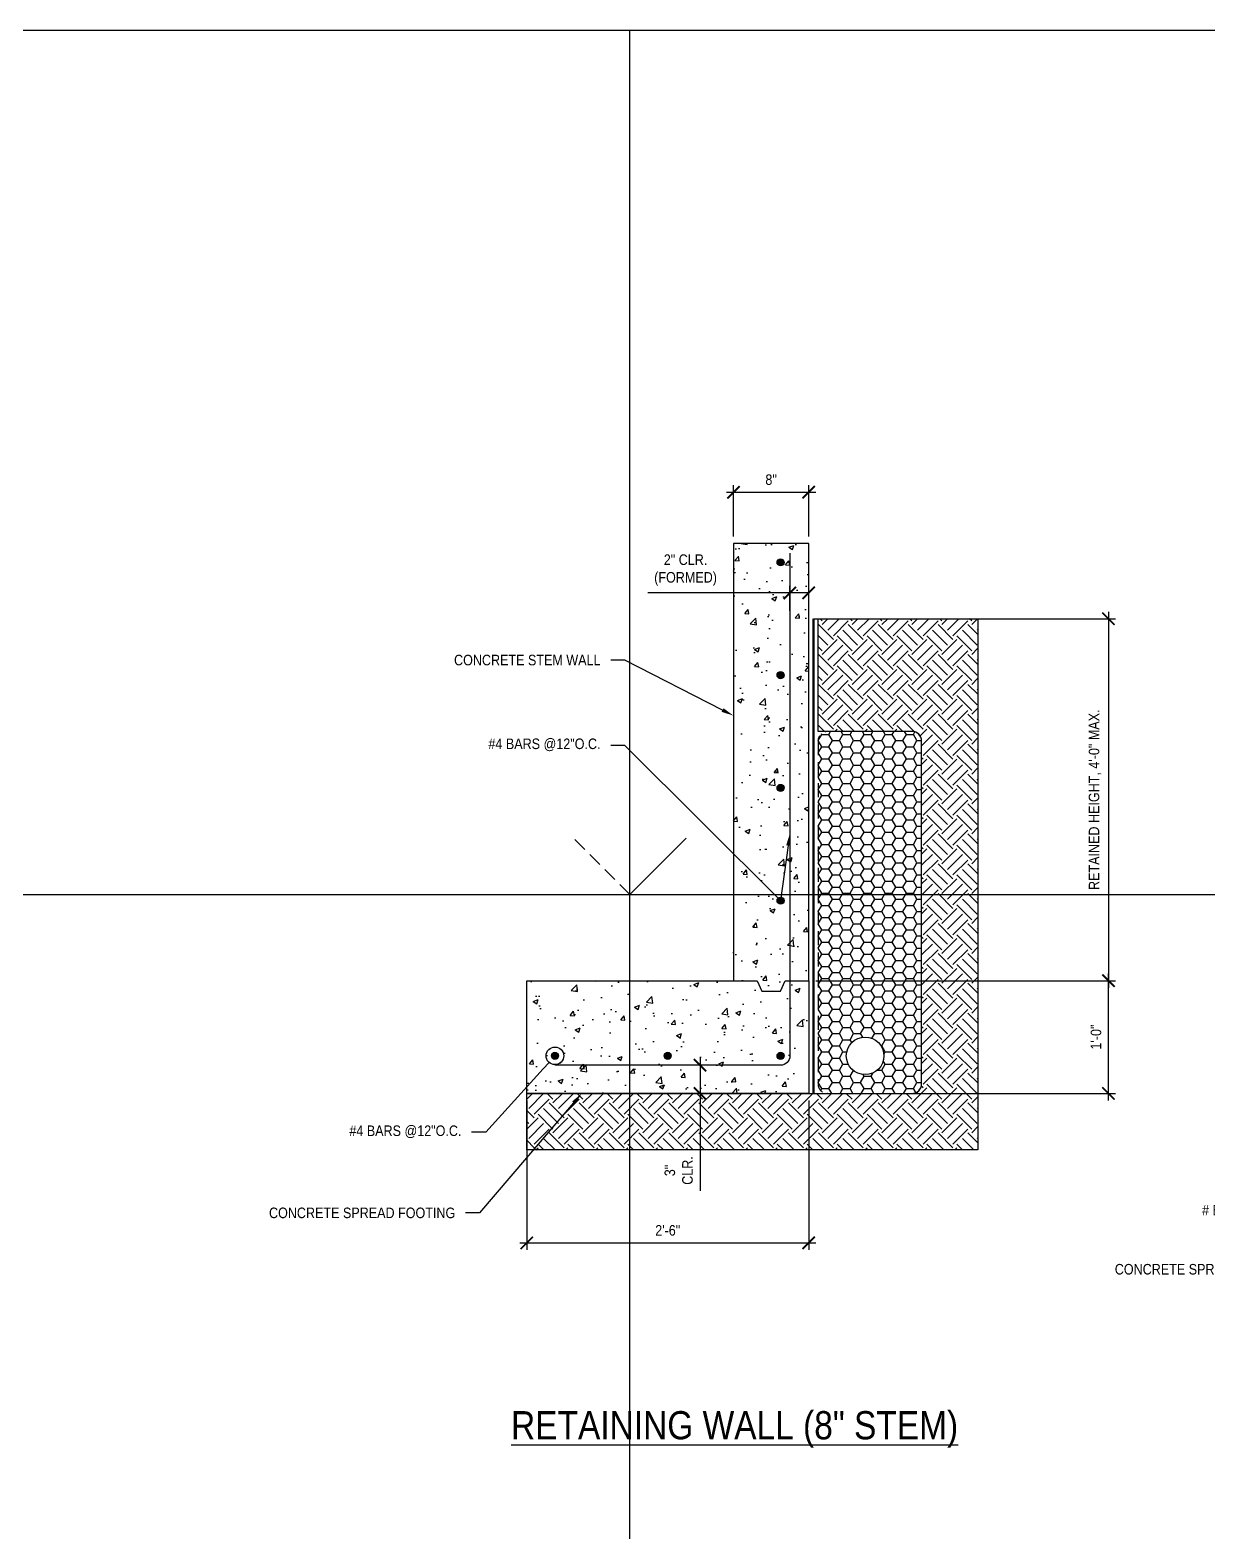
# Model space of a CAD drawing. Header units: inches. Extents: x -2661 to 42767, y -1222 to 9099.
# Drawn here: x 67.5 to 192.8, y 2067.7 to 2227.5 of the extents above; entities that cross this region are included whole.
import ezdxf
from ezdxf import colors
from ezdxf.entities.mleader import LeaderData, LeaderLine
from ezdxf.math import Vec2, Vec3

# ---------------------------------------------------------------- set-up
doc = ezdxf.new("R2010")
doc.units = ezdxf.units.IN
doc.header["$LTSCALE"] = 12
doc.header["$MEASUREMENT"] = 0
doc.header["$PDMODE"] = 3
doc.linetypes.add('HIDDEN', pattern=[0.375, 0.25, -0.125])
doc.linetypes.add('HIDDEN2', pattern=[0.1875, 0.125, -0.0625])
doc.layers.get('0').update_dxf_attribs({"linetype": 'CONTINUOUS'})
doc.layers.get('DefPoints').update_dxf_attribs({"color": 251, "linetype": 'CONTINUOUS'})
for name, color, linetype in [('S-ANNO-DIMS', 2, 'CONTINUOUS'), ('S-ANNO-NOTE', 4, 'CONTINUOUS'), ('S-CONC', 4, 'CONTINUOUS'), ('S-GRADE', 3, 'CONTINUOUS'), ('S-MEMBRANE', 6, 'HIDDEN'), ('S-REBAR', 7, 'CONTINUOUS')]:
    doc.layers.add(name, color=color, linetype=linetype)
doc.layers.add('S-ANNO-GRID-NONPLOT', color=251, linetype='CONTINUOUS', plot=False)
doc.layers.add('S-ANNO-NONPLOT', color=253, linetype='CONTINUOUS', plot=False, transparency=0.5)
doc.layers.add('S-HATCH-SOIL', color=7, linetype='CONTINUOUS', true_color=0x8f8f8f, transparency=0.8)
doc.layers.add('S-HATCH2', color=2, linetype='CONTINUOUS', transparency=0.5)
doc.styles.add('Arial', font='arial.ttf', dxfattribs={"width": 0.85})
doc.dimstyles.new('DIM-12_Se', dxfattribs={"dimscale": 12, "dimtxt": 0.09375, "dimasz": 0.109375, "dimexe": 0.0625, "dimexo": 0.0625, "dimgap": 0.0625, "dimtad": 1, "dimdec": 4, "dimzin": 11, "dimdsep": 46, "dimlunit": 4, "dimtxsty": 'Arial', "dimblk": 'ARCHTICK', "dimcen": 0.125, "dimdle": 0.0625, "dimclrd": 256, "dimclre": 256, "dimclrt": 4, "dimadec": 0, "dimazin": 0, "dimtfac": 0.75, "dimtdec": 4, "dimtmove": 0, "dimatfit": 3, "dimfxl": 1, "dimfrac": 1, "dimtolj": 1, "dimtzin": 0, "dimarcsym": 0})
pattern_1 = [(50, (-2177.8037, 231.647), (5.3794514, -0.470641), [0.5625, -6.1875]), (355, (-2177.8037, 231.647), (-1.040635, 5.641441), [0.45, -4.95]), (100.45144, (-2177.3554, 231.608), (4.338816, 5.1708), [0.478051, -5.258566]), (46.1842, (-2177.804, 233.147), (8.00431, -1.241395), [0.84375, -9.28125]), (96.63564, (-2177.137, 233.044), (7.009965, 7.30589), [0.717078, -7.887853]), (351.18416, (-2177.804, 233.147), (7.009965, 7.30589), [0.675, -7.425]), (21, (-2177.0537, 232.772), (4.476803, -3.019642), [0.5625, -6.1875]), (326, (-2177.0537, 232.772), (1.824865, 5.438625), [0.45, -4.95]), (71.45144, (-2176.6806, 232.5205), (6.301668, 2.418984), [0.478051, -5.258566]), (37.5, (-2177.8037, 231.6472), (0.0911989, 2.4967039), [0, -4.89, 0, -5.025, 0, -4.96875]), (7.5, (-2177.8037, 231.6472), (1.9730215, 2.9580878), [0, -2.865, 0, -4.7775, 0, -1.89375]), (327.5, (-2179.4762, 231.6472), (4.0036683, -0.1691615), [0, -1.875, 0, -5.85, 0, -7.7625]), (317.5, (-2180.2262, 231.6472), (4.3738963, 0.7507874), [0, -2.4375, 0, -3.885, 0, -5.5125])]

# ---------------------------------------------------------------- blocks, each defined once
blk = doc.blocks.new('Se_24x36_STARTERS_GRID')
for p, q in [((-279.63, 276), (-186.42, 276)), ((-186.42, -92), (-186.42, 276)), ((-186.42, 276), (-93.21, 276)), ((-186.42, 184), (-180.42, 190)), ((-279.63, 184), (-186.42, 184)), ((-186.42, 184), (-93.21, 184))]:
    blk.add_line(p, q)
at = {"linetype": 'HIDDEN2'}
blk.add_line((-186.42, 184), (-192.42, 190), dxfattribs=at)
blk = doc.blocks.new('_DotBlank')
at = {"color": 0, "lineweight": -2}
blk.add_line((-0.5, 0), (-1, 0), dxfattribs=at)
blk.add_circle((0, 0), 0.5, dxfattribs=at)
blk = doc.blocks.new('_ARCHTICK')
at = {"color": 0, "linetype": 'ByBlock', "const_width": 0.15}
blk.add_lwpolyline([(-0.5, -0.5), (0.5, 0.5)], dxfattribs=at)
blk = doc.blocks.new('*D2115')
at = {"layer": 'DefPoints', "color": 0, "transparency": 16777216}
for p in [(164.36, 2164.89), (150.36, 2126.37), (182.25, 2126.37)]:
    blk.add_point(p, dxfattribs=at)
at = {"layer": 'S-ANNO-DIMS', "lineweight": -2, "transparency": 16777216}
for p, q in [((165.11, 2164.89), (183, 2164.89)), ((182.25, 2165.64), (182.25, 2125.62)), ((151.11, 2126.37), (183, 2126.37))]:
    blk.add_line(p, q, dxfattribs=at)
at = {"layer": 'S-ANNO-DIMS', "lineweight": -2, "transparency": 16777216, "xscale": 1.3125, "yscale": 1.3125, "zscale": 1.3125}
for p, rotation in [((182.25, 2164.89), 90), ((182.25, 2126.37), 270)]:
    blk.add_blockref('_ARCHTICK', p, dxfattribs=dict(at, rotation=rotation))
at = {"layer": 'S-ANNO-DIMS', "color": 4, "transparency": 16777216, "insert": (180.82, 2145.63), "char_height": 1.125, "attachment_point": 5, "rotation": 90, "style": 'Arial'}
blk.add_mtext('\\A1;RETAINED HEIGHT, 4\'-0" MAX.', dxfattribs=at)
blk = doc.blocks.new('*D2116')
at = {"layer": 'DefPoints', "color": 0, "transparency": 16777216}
for p in [(182.25, 2126.37), (182.25, 2126.37), (150.36, 2114.37)]:
    blk.add_point(p, dxfattribs=at)
at = {"layer": 'S-ANNO-DIMS', "lineweight": -2, "transparency": 16777216}
for p, q in [((182.25, 2113.62), (182.25, 2127.12)), ((151.11, 2114.37), (183, 2114.37))]:
    blk.add_line(p, q, dxfattribs=at)
at = {"layer": 'S-ANNO-DIMS', "lineweight": -2, "transparency": 16777216, "xscale": 1.3125, "yscale": 1.3125, "zscale": 1.3125}
for p, rotation in [((182.25, 2126.37), 90), ((182.25, 2114.37), 270)]:
    blk.add_blockref('_ARCHTICK', p, dxfattribs=dict(at, rotation=rotation))
at = {"layer": 'S-ANNO-DIMS', "color": 4, "transparency": 16777216, "insert": (180.93, 2120.37), "char_height": 1.125, "attachment_point": 5, "rotation": 90, "style": 'Arial'}
blk.add_mtext('\\A1;1\'-0"', dxfattribs=at)
blk = doc.blocks.new('*D2117')
at = {"layer": 'DefPoints', "color": 0, "transparency": 16777216}
for p in [(120.36, 2114.37), (150.36, 2114.37), (150.36, 2098.46)]:
    blk.add_point(p, dxfattribs=at)
at = {"layer": 'S-ANNO-DIMS', "lineweight": -2, "transparency": 16777216}
for p, q in [((120.36, 2113.62), (120.36, 2097.71)), ((150.36, 2113.62), (150.36, 2097.71)), ((119.61, 2098.46), (151.11, 2098.46))]:
    blk.add_line(p, q, dxfattribs=at)
at = {"layer": 'S-ANNO-DIMS', "lineweight": -2, "transparency": 16777216, "xscale": 1.3125, "yscale": 1.3125, "zscale": 1.3125, "rotation": 180}
blk.add_blockref('_ARCHTICK', (120.36, 2098.46), dxfattribs=at)
at = {"layer": 'S-ANNO-DIMS', "lineweight": -2, "transparency": 16777216, "xscale": 1.3125, "yscale": 1.3125, "zscale": 1.3125}
blk.add_blockref('_ARCHTICK', (150.36, 2098.46), dxfattribs=at)
at = {"layer": 'S-ANNO-DIMS', "color": 4, "transparency": 16777216, "insert": (135.36, 2099.79), "char_height": 1.125, "attachment_point": 5, "style": 'Arial'}
blk.add_mtext('\\A1;2\'-6"', dxfattribs=at)
blk = doc.blocks.new('*D2118')
at = {"layer": 'DefPoints', "color": 0, "transparency": 16777216}
for p in [(150.36, 2167.64), (148.36, 2164.99), (150.36, 2164.99)]:
    blk.add_point(p, dxfattribs=at)
at = {"layer": 'S-ANNO-DIMS', "lineweight": -2, "transparency": 16777216}
for p, q in [((148.36, 2167.64), (133.23, 2167.64)), ((150.36, 2167.64), (147.61, 2167.64)), ((148.36, 2165.74), (148.36, 2168.39)), ((150.36, 2165.74), (150.36, 2168.39))]:
    blk.add_line(p, q, dxfattribs=at)
at = {"layer": 'S-ANNO-DIMS', "lineweight": -2, "transparency": 16777216, "xscale": 1.3125, "yscale": 1.3125, "zscale": 1.3125, "rotation": 180}
blk.add_blockref('_ARCHTICK', (148.36, 2167.64), dxfattribs=at)
at = {"layer": 'S-ANNO-DIMS', "lineweight": -2, "transparency": 16777216, "xscale": 1.3125, "yscale": 1.3125, "zscale": 1.3125}
blk.add_blockref('_ARCHTICK', (150.36, 2167.64), dxfattribs=at)
at = {"layer": 'S-ANNO-DIMS', "color": 4, "transparency": 16777216, "insert": (137.26, 2170.07), "char_height": 1.125, "attachment_point": 5, "style": 'Arial'}
blk.add_mtext('\\A1;2" CLR.\\P(FORMED)', dxfattribs=at)
blk = doc.blocks.new('*D2119')
at = {"layer": 'DefPoints', "color": 0, "transparency": 16777216}
for p in [(140.22, 2117.37), (138.8, 2114.37), (140.22, 2114.37)]:
    blk.add_point(p, dxfattribs=at)
at = {"layer": 'S-ANNO-DIMS', "lineweight": -2, "transparency": 16777216}
for p, q in [((138.8, 2118.12), (138.8, 2114.37)), ((139.47, 2117.37), (138.05, 2117.37)), ((139.47, 2114.37), (138.05, 2114.37)), ((138.8, 2114.37), (138.8, 2103.99))]:
    blk.add_line(p, q, dxfattribs=at)
at = {"layer": 'S-ANNO-DIMS', "lineweight": -2, "transparency": 16777216, "xscale": 1.3125, "yscale": 1.3125, "zscale": 1.3125}
for p, rotation in [((138.8, 2117.37), 90), ((138.8, 2114.37), 270)]:
    blk.add_blockref('_ARCHTICK', p, dxfattribs=dict(at, rotation=rotation))
at = {"layer": 'S-ANNO-DIMS', "color": 4, "transparency": 16777216, "insert": (136.53, 2106.17), "char_height": 1.125, "attachment_point": 5, "rotation": 90, "style": 'Arial'}
blk.add_mtext('\\A1;3"\\PCLR.', dxfattribs=at)
blk = doc.blocks.new('*D2120')
at = {"layer": 'DefPoints', "color": 0, "transparency": 16777216}
for p in [(150.36, 2178.36), (142.36, 2172.89), (150.36, 2172.89)]:
    blk.add_point(p, dxfattribs=at)
at = {"layer": 'S-ANNO-DIMS', "lineweight": -2, "transparency": 16777216}
for p, q in [((142.36, 2173.64), (142.36, 2179.11)), ((150.36, 2173.64), (150.36, 2179.11)), ((141.61, 2178.36), (151.11, 2178.36))]:
    blk.add_line(p, q, dxfattribs=at)
at = {"layer": 'S-ANNO-DIMS', "lineweight": -2, "transparency": 16777216, "xscale": 1.3125, "yscale": 1.3125, "zscale": 1.3125, "rotation": 180}
blk.add_blockref('_ARCHTICK', (142.36, 2178.36), dxfattribs=at)
at = {"layer": 'S-ANNO-DIMS', "lineweight": -2, "transparency": 16777216, "xscale": 1.3125, "yscale": 1.3125, "zscale": 1.3125}
blk.add_blockref('_ARCHTICK', (150.36, 2178.36), dxfattribs=at)
at = {"layer": 'S-ANNO-DIMS', "color": 4, "transparency": 16777216, "insert": (146.36, 2179.69), "char_height": 1.125, "attachment_point": 5, "style": 'Arial'}
blk.add_mtext('\\A1;8"', dxfattribs=at)
blk = doc.blocks.new('*U521')
h = blk.add_hatch(color=256)
h.dxf.hatch_style = 1
h.paths.add_polyline_path([(0.375, 0, 1), (-0.375, 0, 1)])
at = {"color": 0}
blk.add_circle((0, 0), 0.375, dxfattribs=at)
blk = doc.blocks.new('*U2111')
at = {"layer": 'S-REBAR', "linetype": 'ByBlock'}
blk.add_blockref('*U521', (0, 0), dxfattribs=at)
blk = doc.blocks.new('*U2112')
at = {"layer": 'S-REBAR', "color": 0, "linetype": 'ByBlock', "lineweight": -2, "transparency": 16777216}
for p in [(0, 0), (0, -12), (0, -24), (0, -36)]:
    blk.add_blockref('*U2111', p, dxfattribs=at)
blk = doc.blocks.new('*U2113')
at = {"layer": 'S-REBAR', "linetype": 'ByBlock'}
blk.add_blockref('*U521', (0, 0), dxfattribs=at)
blk = doc.blocks.new('*U2114')
at = {"layer": 'S-REBAR', "color": 0, "linetype": 'ByBlock', "lineweight": -2, "transparency": 16777216}
for p in [(-24, 0), (-12, 0), (0, 0)]:
    blk.add_blockref('*U2113', p, dxfattribs=at)

msp = doc.modelspace()

# ---------------------------------------------------------------- hatches: boundary and pattern name
at = {"layer": 'S-HATCH-SOIL'}
h = msp.add_hatch(dxfattribs=at)
h.set_pattern_fill('EARTH', color=256, scale=9, angle=45, style=0)
h.set_pattern_definition([(45, (-1759.3882, -51.5808), (2e-16, 3.1819805), [2.25, -2.25]), (45, (-1759.9848, -50.9842), (2e-16, 3.1819805), [2.25, -2.25]), (45, (-1760.5814, -50.3875), (2e-16, 3.1819805), [2.25, -2.25]), (135, (-1760.5814, -49.9898), (-3.1819805, 7e-16), [2.25, -2.25]), (135, (-1759.9848, -49.3932), (-3.1819805, 7e-16), [2.25, -2.25]), (135, (-1759.3882, -48.7966), (-3.1819805, 7e-16), [2.25, -2.25])])
edge = h.paths.add_edge_path()
edge.add_line((168.36444, 2164.8878), (168.36444, 2108.37208))
edge.add_line((168.36444, 2108.37208), (120.36444, 2108.37208))
edge.add_line((120.36444, 2108.37208), (120.36444, 2114.37208))
edge.add_line((120.36444, 2114.37208), (161.36444, 2114.37208))
edge.add_arc((161.36444, 2115.37208), 1, 270, 360)
edge.add_line((162.36444, 2115.37208), (162.36444, 2151.8878))
edge.add_arc((161.36444, 2151.8878), 1, 0, 90)
edge.add_line((161.36444, 2152.8878), (151.36444, 2152.8878))
edge.add_line((151.36444, 2152.8878), (151.36444, 2164.8878))
edge.add_line((151.36444, 2164.8878), (168.36444, 2164.8878))
h = msp.add_hatch(dxfattribs=at)
h.set_pattern_fill('HONEY', color=256, scale=6, style=0)
h.set_pattern_definition([(0, (-2174.745, 309.2309), (1.125, 0.64951905), [0.75, -1.5]), (120, (-2174.745, 309.2309), (-1.125, 0.64951905), [0.75, -1.5]), (60, (-2174.745, 309.2309), (2e-16, 1.2990381), [-1.5, 0.75])])
h.paths.add_polyline_path([(162.36444, 2151.8878, 0.414213562), (161.36444, 2152.8878), (152.36444, 2152.8878, 0.414213562), (151.36444, 2151.8878), (151.36444, 2115.37208, 0.414213562), (152.36444, 2114.37208), (161.36444, 2114.37208, 0.414213562), (162.36444, 2115.37208)])
h.paths.add_polyline_path([(158.36444, 2118.37208, -1), (154.36444, 2118.37208, -1)], flags=16)
at = {"layer": 'S-HATCH2'}
h = msp.add_hatch(dxfattribs=at)
h.set_pattern_fill('AR-CONC', color=256, scale=0.75, style=0)
h.set_pattern_definition(pattern_1)
h.paths.add_polyline_path([(142.36444, 2172.8878), (142.36444, 2126.37208), (144.86444, 2126.37208), (145.36444, 2125.2665), (147.36444, 2125.2665), (147.86444, 2126.37208), (150.36444, 2126.37208), (150.36444, 2172.8878)])
h = msp.add_hatch(dxfattribs=at)
h.set_pattern_fill('AR-CONC', color=256, scale=0.75, style=0)
h.set_pattern_definition(pattern_1)
h.paths.add_polyline_path([(120.36444, 2126.37208), (144.86444, 2126.37208), (145.36444, 2125.2665), (147.36444, 2125.2665), (147.86444, 2126.37208), (150.36444, 2126.37208), (150.36444, 2114.37208), (120.36444, 2114.37208)])

# ---------------------------------------------------------------- linework, layer by layer
at = {"layer": 'S-ANNO-NONPLOT'}
msp.add_lwpolyline([(168.36444, 2164.8878), (168.36444, 2108.37208), (120.36444, 2108.37208), (120.36444, 2114.37208), (161.36444, 2114.37208, 0.414213562), (162.36444, 2115.37208), (162.36444, 2151.8878, 0.414213562), (161.36444, 2152.8878), (151.36444, 2152.8878), (151.36444, 2164.8878)], format="xyb", close=True, dxfattribs=at)
at = {"layer": 'S-CONC'}
for points in [[(142.36444, 2172.8878), (142.36444, 2126.37208), (144.86444, 2126.37208), (145.36444, 2125.2665), (147.36444, 2125.2665), (147.86444, 2126.37208), (150.36444, 2126.37208), (150.36444, 2172.8878)], [(120.36444, 2126.37208), (144.86444, 2126.37208), (145.36444, 2125.2665), (147.36444, 2125.2665), (147.86444, 2126.37208), (150.36444, 2126.37208), (150.36444, 2114.37208), (120.36444, 2114.37208)]]:
    msp.add_lwpolyline(points, close=True, dxfattribs=at)
at = {"layer": 'S-GRADE'}
msp.add_line((150.86444, 2164.8878), (164.36444, 2164.8878), dxfattribs=at)
at = {"layer": 'S-MEMBRANE', "color": 4, "linetype": 'HIDDEN2', "const_width": 0.25}
msp.add_lwpolyline([(150.86444, 2164.8878), (150.86444, 2114.37208)], dxfattribs=at)
at = {"layer": 'S-MEMBRANE', "color": 2, "linetype": 'HIDDEN2', "flags": 128}
msp.add_lwpolyline([(151.36444, 2151.8878), (151.36444, 2115.37208, 0.414213562), (152.36444, 2114.37208), (161.36444, 2114.37208, 0.414213562), (162.36444, 2115.37208), (162.36444, 2151.8878, 0.414213562), (161.36444, 2152.8878), (152.36444, 2152.8878, 0.414213562)], format="xyb", close=True, dxfattribs=at)
at = {"layer": 'S-MEMBRANE', "color": 4, "linetype": 'Continuous'}
msp.add_circle((156.36444, 2118.37208), 2, dxfattribs=at)
at = {"layer": 'S-REBAR'}
msp.add_lwpolyline([(148.36444, 2171.8878), (148.36444, 2118.37208, -0.414213562), (147.36444, 2117.37208), (123.36444, 2117.37208)], format="xyb", dxfattribs=at)

# ---------------------------------------------------------------- block references
at = {"layer": 'S-ANNO-GRID-NONPLOT'}
msp.add_blockref('Se_24x36_STARTERS_GRID', (317.73642, 1951.54657), dxfattribs=at)
at = {"layer": 'S-REBAR'}
for name, p in [('*U2112', (147.36444, 2170.8878)), ('*U2114', (147.36444, 2118.37208))]:
    msp.add_blockref(name, p, dxfattribs=at)

# ---------------------------------------------------------------- texts
at = {"layer": 'S-ANNO-NOTE', "color": 191, "insert": (142.47823, 2078.60691), "char_height": 3, "width": 80.1960743, "attachment_point": 5, "style": 'Arial'}
msp.add_mtext('{\\LRETAINING WALL (8" STEM)}', dxfattribs=at)

# ---------------------------------------------------------------- dimensions: what is measured, and where the dimension line sits
at = {"layer": 'S-ANNO-DIMS'}
for base, p1, p2, picture, middle in [((150.36444, 2178.36337), (142.36444, 2172.8878), (150.36444, 2172.8878), '*D2120', (146.36444, 2179.68776)), ((150.36444, 2098.46401), (120.36444, 2114.37208), (150.36444, 2114.37208), '*D2117', (135.36444, 2099.78841))]:
    dim = msp.add_linear_dim(base=base, p1=p1, p2=p2, dimstyle='DIM-12_Se', dxfattribs=at)
    dim.commit()
    dim.dimension.update_dxf_attribs({"geometry": picture, "text_midpoint": middle})
dim = msp.add_linear_dim(base=(150.36444, 2167.63976), p1=(148.36444, 2164.98797), p2=(150.36444, 2164.98797), text='<> CLR.\\P(FORMED)', dimstyle='DIM-12_Se', dxfattribs=at)
dim.commit()
dim.dimension.update_dxf_attribs({"geometry": '*D2118', "text_midpoint": (137.25873, 2167.63976), "dimtype": 160})
dim = msp.add_linear_dim(base=(182.25477, 2126.37208), p1=(164.36444, 2164.8878), p2=(150.36444, 2126.37208), angle=90, text='RETAINED HEIGHT, 4\'-0" MAX.', dimstyle='DIM-12_Se', dxfattribs=at)
dim.commit()
dim.dimension.update_dxf_attribs({"geometry": '*D2115', "text_midpoint": (180.8214, 2145.62994)})
dim = msp.add_linear_dim(base=(182.25477, 2126.37208), p1=(150.36444, 2114.37208), p2=(182.25477, 2126.37208), angle=90, dimstyle='DIM-12_Se', dxfattribs=at)
dim.commit()
dim.dimension.update_dxf_attribs({"geometry": '*D2116', "text_midpoint": (180.93037, 2120.37208)})
dim = msp.add_linear_dim(base=(138.80023, 2114.37208), p1=(140.21988, 2117.37208), p2=(140.21988, 2114.37208), angle=90, text='3"\\PCLR.', dimstyle='DIM-12_Se', dxfattribs=at)
dim.commit()
dim.dimension.update_dxf_attribs({"geometry": '*D2119', "text_midpoint": (138.80023, 2106.16678), "dimtype": 160})

# ---------------------------------------------------------------- leaders
at = {"layer": 'S-ANNO-NOTE'}
ml = msp.add_multileader_mtext('Standard', dxfattribs=at)
ml.set_content('#4 BARS @12"O.C. CENTERED IN STEM WALL (ALTERNATE HOOK)', color=4, style='Arial')
ml.set_leader_properties(color=2)
ml.build(insert=Vec2(0, 0))
ml.multileader.update_dxf_attribs({"dogleg_length": 0.36, "arrow_head_size": 1.3125, "scale": 12})
ctx = ml.context
ctx.base_point, ctx.scale, ctx.char_height, ctx.arrow_head_size, ctx.landing_gap_size, ctx.plane_origin = Vec3(-140.08671, 2218.6469), 12, 1.125, 1.3125, 1.08, Vec3(-123.31527, 2517.92306)
notes = []
notes.append((ctx, [(1, (1, 1, 0), (-141.58671, 2218.6469), (1, 0), 1.5, [(0, [(-155.37364, 2205.66887)], 0, [])])]))
ctx.mtext.insert, ctx.mtext.width, ctx.mtext.flow_direction = Vec3(-139.00671, 2219.37478), 18.6740144, 5
ml = msp.add_multileader_mtext('Standard', dxfattribs=at)
ml.set_content('{\\C4;CONCRETE STEM WALL}', color=4, style='Arial')
ml.set_leader_properties(color=2)
ml.build(insert=Vec2(0, 0))
ml.multileader.update_dxf_attribs({"dogleg_length": 0.36, "arrow_head_size": 1.3125, "scale": 12})
ctx = ml.context
ctx.base_point, ctx.scale, ctx.char_height, ctx.arrow_head_size, ctx.landing_gap_size, ctx.plane_origin = Vec3(222.22847, 2174.54637), 12, 1.125, 1.3125, 1.08, Vec3(293.93055, 2419.72578)
ctx.text_align_type = 2
notes.append((ctx, [(0, (1, 1, 0), (241.36132, 2174.54637), (-1, 0), 1.5, [(0, [(250.93257, 2170.50115)], 0, [])])]))
ctx.mtext.insert, ctx.mtext.width, ctx.mtext.alignment, ctx.mtext.flow_direction = Vec3(238.78132, 2175.11847), 25.1297721, 3, 5
ml = msp.add_multileader_mtext('Standard', dxfattribs=at)
ml.set_content('{\\C221;#} BARS @{\\C221;##}"O.C. ', color=4, style='Arial')
ml.set_leader_properties(color=2)
ml.build(insert=Vec2(0, 0))
ml.multileader.update_dxf_attribs({"dogleg_length": 0.36, "arrow_head_size": 1.3125, "scale": 12})
ctx = ml.context
ctx.base_point, ctx.scale, ctx.char_height, ctx.arrow_head_size, ctx.landing_gap_size, ctx.plane_origin = Vec3(226.64574, 2166.90987), 12, 1.125, 1.3125, 1.08, Vec3(293.93055, 2411.25611)
ctx.text_align_type = 2
notes.append((ctx, [(0, (1, 1, 0), (241.36132, 2166.90987), (-1, 0), 1.5, [(0, [(258.93257, 2157.74164)], 0, [])])]))
ctx.mtext.insert, ctx.mtext.width, ctx.mtext.alignment, ctx.mtext.flow_direction = Vec3(238.78132, 2167.63774), 25.1297721, 3, 5
ml = msp.add_multileader_mtext('Standard', dxfattribs=at)
ml.set_content('{\\C4;CONCRETE STEM WALL}', color=4, style='Arial')
ml.set_leader_properties(color=2)
ml.build(insert=Vec2(0, 0))
ml.multileader.update_dxf_attribs({"dogleg_length": 0.36, "arrow_head_size": 1.3125, "scale": 12})
ctx = ml.context
ctx.base_point, ctx.scale, ctx.char_height, ctx.arrow_head_size, ctx.landing_gap_size, ctx.plane_origin = Vec3(111.66034, 2160.48706), 12, 1.125, 1.3125, 1.08, Vec3(183.36242, 2446.82188)
ctx.text_align_type = 2
notes.append((ctx, [(0, (1, 1, 0), (130.79319, 2160.48706), (-1, 0), 1.5, [(0, [(142.36444, 2154.57689)], 0, [])])]))
ctx.mtext.insert, ctx.mtext.width, ctx.mtext.alignment, ctx.mtext.flow_direction = Vec3(128.21319, 2161.05915), 25.1297721, 3, 5
ml = msp.add_multileader_mtext('Standard', dxfattribs=at)
ml.set_content('{\\C256;#4} BARS @{\\C256;12}"O.C. ', color=4, style='Arial')
ml.set_leader_properties(color=2)
ml.set_arrow_properties(name='DOTBLANK')
ml.build(insert=Vec2(0, 0))
ml.multileader.update_dxf_attribs({"dogleg_length": 0.36, "arrow_head_size": 1.875, "scale": 12})
ctx = ml.context
ctx.base_point, ctx.scale, ctx.char_height, ctx.arrow_head_size, ctx.landing_gap_size, ctx.plane_origin = Vec3(225.90279, 2156.59578), 12, 1.125, 1.875, 1.08, Vec3(293.93055, 2416.28726)
ctx.text_align_type = 2
notes.append((ctx, [(0, (1, 1, 0), (241.36132, 2156.59578), (-1, 0), 1.5, [(0, [(257.93257, 2144.37208), (253.43257, 2144.37208)], 0, [])])]))
ctx.mtext.insert, ctx.mtext.width, ctx.mtext.alignment, ctx.mtext.flow_direction = Vec3(238.78132, 2157.32366), 19.2193138, 3, 5
ml = msp.add_multileader_mtext('Standard', dxfattribs=at)
ml.set_content('#4 BARS @12"O.C. ', color=4, style='Arial')
ml.set_leader_properties(color=2)
ml.build(insert=Vec2(0, 0))
ml.multileader.update_dxf_attribs({"dogleg_length": 0.36, "arrow_head_size": 1.3125, "scale": 12})
ctx = ml.context
ctx.base_point, ctx.scale, ctx.char_height, ctx.arrow_head_size, ctx.landing_gap_size, ctx.plane_origin = Vec3(121.25936, 2151.41659), 12, 1.125, 1.3125, 1.08, Vec3(183.36242, 2437.75142)
ctx.text_align_type = 2
notes.append((ctx, [(0, (1, 1, 0), (130.79319, 2151.41659), (-1, 0), 1.5, [(1, [(148.36444, 2142.05553), (147.36444, 2134.8878)], 0, [])])]))
ctx.mtext.insert, ctx.mtext.width, ctx.mtext.alignment, ctx.mtext.flow_direction = Vec3(128.21319, 2152.14447), 11.2305542, 3, 5
ml = msp.add_multileader_mtext('Standard', dxfattribs=at)
ml.set_content('{\\C221;#} BARS @{\\C221;##}"O.C. ', color=4, style='Arial')
ml.set_leader_properties(color=2)
ml.build(insert=Vec2(0, 0))
ml.multileader.update_dxf_attribs({"dogleg_length": 0.36, "arrow_head_size": 1.3125, "scale": 12})
ctx = ml.context
ctx.base_point, ctx.scale, ctx.char_height, ctx.arrow_head_size, ctx.landing_gap_size, ctx.plane_origin = Vec3(226.64574, 2150.59845), 12, 1.125, 1.3125, 1.08, Vec3(293.67889, 2413.75142)
ctx.text_align_type = 2
notes.append((ctx, [(0, (1, 1, 0), (241.36132, 2150.59845), (-1, 0), 1.5, [(0, [(252.43257, 2138.51602)], 0, [])])]))
ctx.mtext.insert, ctx.mtext.width, ctx.mtext.alignment, ctx.mtext.flow_direction = Vec3(238.78132, 2151.32633), 11.2305542, 3, 5
ml = msp.add_multileader_mtext('Standard', dxfattribs=at)
ml.set_content('#4 BARS @12"O.C.', color=4, style='Arial')
ml.set_leader_properties(color=2)
ml.set_arrow_properties(name='DOTBLANK')
ml.build(insert=Vec2(0, 0))
ml.multileader.update_dxf_attribs({"dogleg_length": 0.36, "arrow_head_size": 1.875, "scale": 12})
ctx = ml.context
ctx.base_point, ctx.scale, ctx.char_height, ctx.arrow_head_size, ctx.landing_gap_size, ctx.plane_origin = Vec3(100.53922, 2110.23706), 12, 1.125, 1.875, 1.08, Vec3(89.63488, 2388.11255)
ctx.text_align_type = 2
notes.append((ctx, [(1, (1, 1, 0), (115.99775, 2110.23706), (-1, 0), 1.5, [(0, [(123.36444, 2118.37208)], 0, [])])]))
ctx.mtext.insert, ctx.mtext.width, ctx.mtext.alignment, ctx.mtext.flow_direction = Vec3(113.41775, 2110.96494), 19.2193138, 3, 5
ml = msp.add_multileader_mtext('Standard', dxfattribs=at)
ml.set_content('{\\C4;CONCRETE SPREAD FOOTING}', color=4, style='Arial')
ml.set_leader_properties(color=2)
ml.build(insert=Vec2(0, 0))
ml.multileader.update_dxf_attribs({"dogleg_length": 0.36, "arrow_head_size": 1.3125, "scale": 12})
ctx = ml.context
ctx.base_point, ctx.scale, ctx.char_height, ctx.arrow_head_size, ctx.landing_gap_size, ctx.plane_origin = Vec3(98.45463, 2101.65127), 12, 1.125, 1.3125, 1.08, Vec3(115.58578, 2385.69774)
ctx.text_align_type = 2
notes.append((ctx, [(1, (1, 1, 0), (115.33775, 2101.65127), (-1, 0), 1.5, [(0, [(126.20754, 2114.37208)], 0, [])])]))
ctx.mtext.insert, ctx.mtext.width, ctx.mtext.alignment, ctx.mtext.flow_direction = Vec3(112.75775, 2102.22337), 19.2193138, 3, 5
ml = msp.add_multileader_mtext('Standard', dxfattribs=at)
ml.set_content('{\\C221;#} BARS @{\\C221;##}"O.C.', color=4, style='Arial')
ml.set_leader_properties(color=2)
ml.set_arrow_properties(name='DOTBLANK')
ml.build(insert=Vec2(0, 0))
ml.multileader.update_dxf_attribs({"dogleg_length": 0.36, "arrow_head_size": 1.875, "scale": 12})
ctx = ml.context
ctx.base_point, ctx.scale, ctx.char_height, ctx.arrow_head_size, ctx.landing_gap_size, ctx.plane_origin = Vec3(191.26386, 2101.78574), 12, 1.125, 1.875, 1.08, Vec3(188.20301, 2382.11255)
ctx.text_align_type = 2
notes.append((ctx, [(1, (1, 1, 0), (205.97944, 2101.78574), (-1, 0), 1.5, [(0, [(215.63941, 2112.37208)], 0, [])])]))
ctx.mtext.insert, ctx.mtext.width, ctx.mtext.alignment, ctx.mtext.flow_direction = Vec3(203.39944, 2102.51361), 19.2193138, 3, 5
ml = msp.add_multileader_mtext('Standard', dxfattribs=at)
ml.set_content('{\\C4;CONCRETE SPREAD FOOTING}', color=4, style='Arial')
ml.set_leader_properties(color=2)
ml.build(insert=Vec2(0, 0))
ml.multileader.update_dxf_attribs({"dogleg_length": 0.36, "arrow_head_size": 1.3125, "scale": 12})
ctx = ml.context
ctx.base_point, ctx.scale, ctx.char_height, ctx.arrow_head_size, ctx.landing_gap_size, ctx.plane_origin = Vec3(188.43631, 2095.65127), 12, 1.125, 1.3125, 1.08, Vec3(214.15391, 2379.69774)
ctx.text_align_type = 2
notes.append((ctx, [(1, (1, 1, 0), (205.31944, 2095.65127), (-1, 0), 1.5, [(0, [(218.7135, 2108.37208)], 0, [])])]))
ctx.mtext.insert, ctx.mtext.width, ctx.mtext.alignment, ctx.mtext.flow_direction = Vec3(202.73944, 2096.22337), 19.2193138, 3, 5
for ctx, leaders in notes:
    for number, flags, end, landing, length, lines in leaders:
        leader = LeaderData()
        leader.index, (leader.has_last_leader_line, leader.has_dogleg_vector, leader.attachment_direction) = number, flags
        leader.last_leader_point, leader.dogleg_vector, leader.dogleg_length = Vec3(end), Vec3(landing), length
        for number, points, colour, breaks in lines:
            line = LeaderLine()
            line.index, line.vertices, line.color, line.breaks = number, Vec3.list(points), colors.encode_raw_color(colour), breaks
            leader.lines.append(line)
        ctx.leaders.append(leader)

doc.saveas('drawing.dxf')
